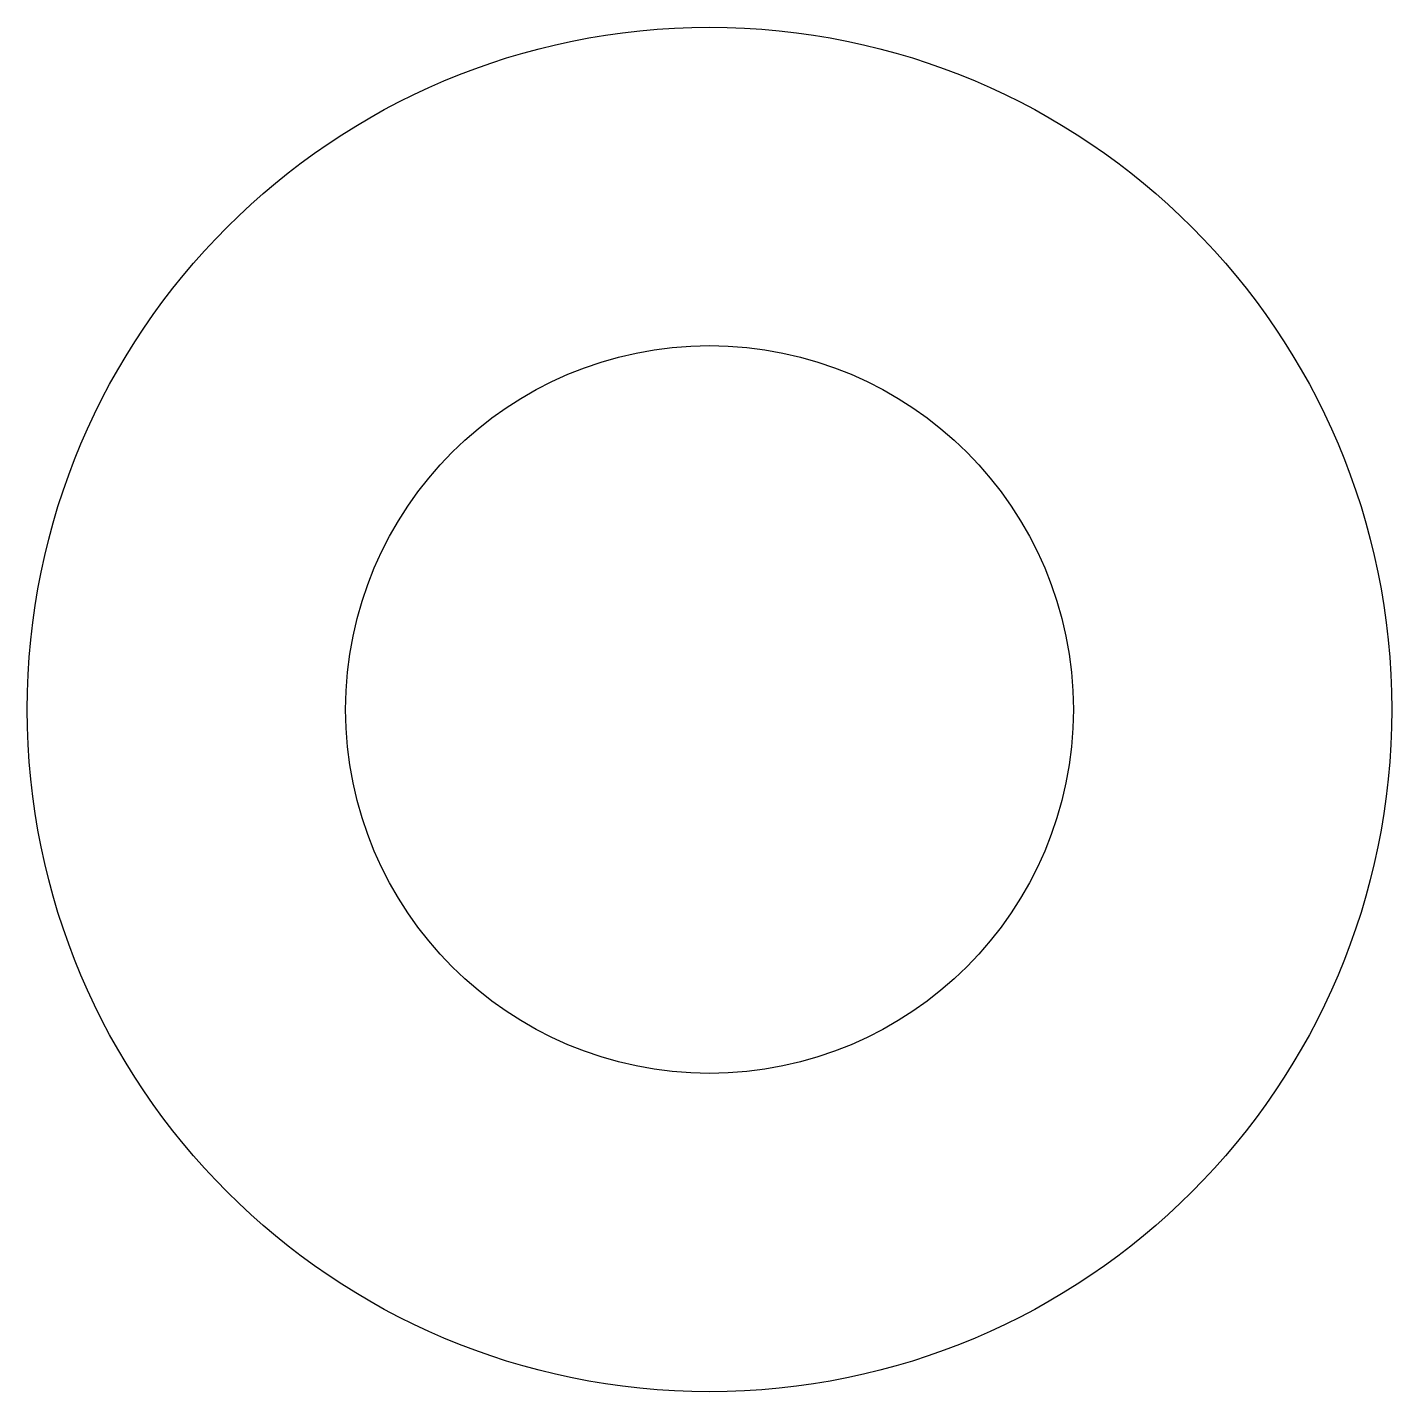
# Model space of a CAD drawing. Extents: x 0.432 to 0.668, y -0.418 to -0.182.
import ezdxf

# ---------------------------------------------------------------- set-up
doc = ezdxf.new("R2010")
doc.units = 0
doc.header["$MEASUREMENT"] = 0
doc.layers.add('VISIBLE', color=7, linetype='CONTINUOUS')

msp = doc.modelspace()

# ---------------------------------------------------------------- linework, layer by layer
at = {"layer": 'VISIBLE'}
for radius in [0.11811, 0.06299]:
    msp.add_circle((0.55, -0.3, 0.11811), radius, dxfattribs=at)

doc.saveas('drawing.dxf')
